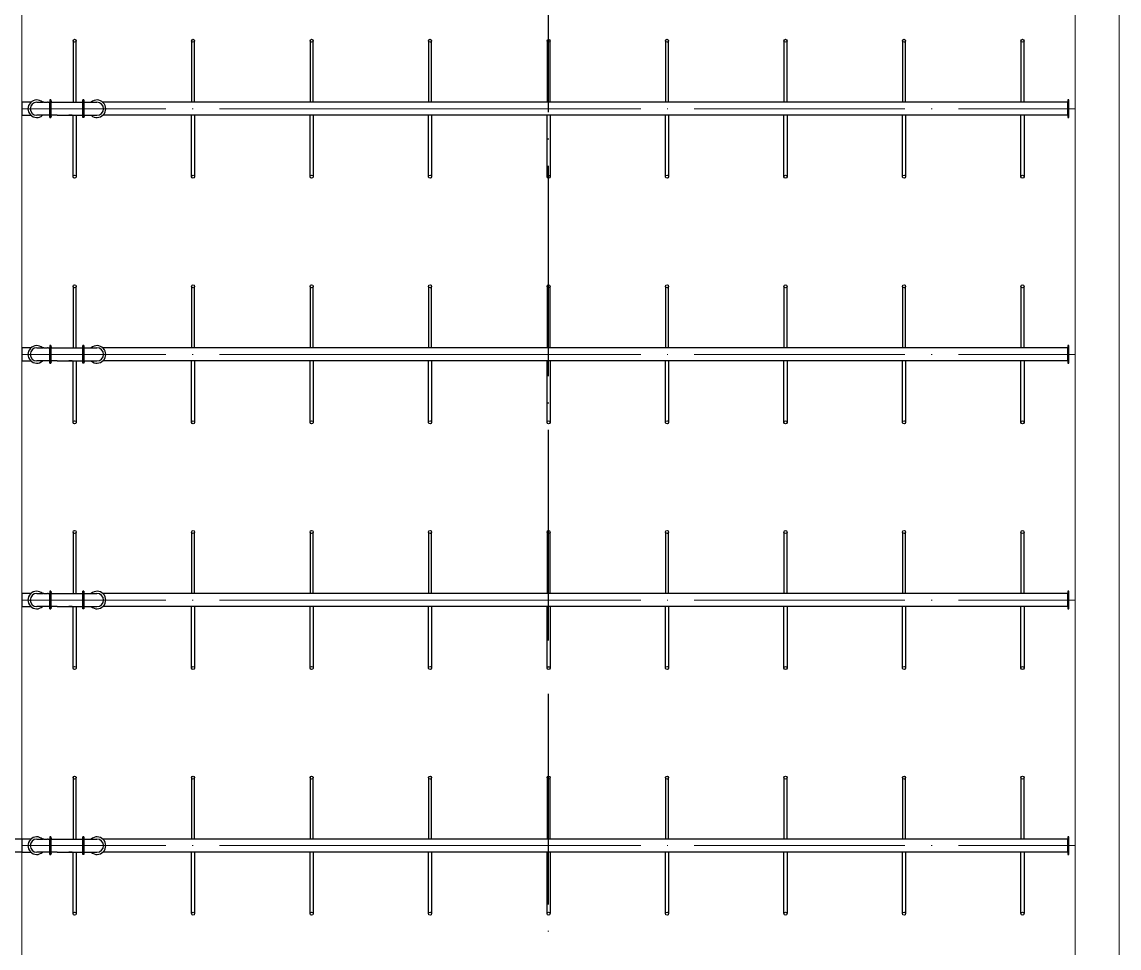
# Model space of a CAD drawing. Header units: millimetres. Extents: x 279 to 2876, y -494 to 1800.
# Drawn here: x 2740.9 to 2865.9, y 925.5 to 1031.1 of the extents above; entities that cross this region are included whole.
import ezdxf

# ---------------------------------------------------------------- set-up
doc = ezdxf.new("R2010")
doc.units = ezdxf.units.MM
doc.linetypes.add('ACAD_ISO04W100', pattern=[30, 24, -3, 0, -3])
doc.layers.add('图层1', color=1, linetype='Continuous', lineweight=25, plot=False)
doc.layers.add('图层2', color=5, linetype='Continuous', lineweight=25, plot=False)

msp = doc.modelspace()

# ---------------------------------------------------------------- linework, layer by layer
at = {"linetype": 'ACAD_ISO04W100'}
msp.add_line((2800.8947, 840.16504), (2800.8947, 1090.16504), dxfattribs=at)
at = {"lineweight": 0}
for p, q in [((2865.8947, 835.16504), (2865.8947, 1085.16504)), ((2740.8947, 840.16504), (2740.8947, 1080.16504)), ((2860.8947, 1080.16504), (2860.8947, 840.16504))]:
    msp.add_line(p, q, dxfattribs=at)
at = {"linetype": 'ACAD_ISO04W100', "lineweight": 0}
for p, q in [((2787.3947, 1021.16504), (2740.8947, 1021.16504)), ((2787.3947, 1021.16504), (2860.8947, 1021.16504)), ((2787.3947, 993.16504), (2740.8947, 993.16504)), ((2787.3947, 993.16504), (2860.8947, 993.16504)), ((2787.3947, 965.16504), (2740.8947, 965.16504)), ((2787.3947, 965.16504), (2860.8947, 965.16504)), ((2787.3947, 937.16504), (2740.8947, 937.16504)), ((2787.3947, 937.16504), (2860.8947, 937.16504))]:
    msp.add_line(p, q, dxfattribs=at)
at = {"layer": '图层1'}
for p, q in [((2740.8947, 1021.91504), (2740.8947, 1020.41504)), ((2741.8947, 1021.91504), (2740.8947, 1021.91504)), ((2741.92309, 1021.91504), (2741.8947, 1021.91504)), ((2742.58453, 1021.91504), (2743.2947, 1021.91504)), ((2743.3947, 1021.91504), (2743.2947, 1021.91504)), ((2743.3947, 1021.91504), (2743.7947, 1021.91504)), ((2743.8947, 1021.91504), (2743.7947, 1021.91504)), ((2743.8947, 1021.91504), (2744.4947, 1021.91504)), ((2744.08959, 1022.03504), (2744.06959, 1022.03504)), ((2744.06959, 1022.03504), (2744.06959, 1022.01504)), ((2744.06959, 1022.01504), (2744.08959, 1022.01504)), ((2744.18959, 1022.16504), (2744.08959, 1022.16504)), ((2744.08959, 1022.16504), (2744.08959, 1021.91504)), ((2744.08959, 1022.16504), (2744.08959, 1020.16364)), ((2744.18959, 1022.16504), (2744.08959, 1022.16504)), ((2744.08959, 1020.41504), (2744.08959, 1021.91504)), ((2744.18959, 1021.91504), (2744.18959, 1022.16504)), ((2744.18959, 1022.16504), (2744.18959, 1020.16364)), ((2744.20459, 1022.03504), (2744.18959, 1022.03504)), ((2744.18959, 1022.01504), (2744.20459, 1022.01504)), ((2744.18959, 1022.01504), (2744.18959, 1021.91504)), ((2744.18959, 1020.16504), (2744.18959, 1021.91504)), ((2744.21459, 1022.05504), (2744.20459, 1022.05504)), ((2744.20459, 1022.05504), (2744.20459, 1022.03504)), ((2744.20459, 1022.01504), (2744.20459, 1022.03504)), ((2744.20459, 1021.99504), (2744.20459, 1022.01504)), ((2744.21459, 1021.99504), (2744.20459, 1021.99504)), ((2744.21459, 1022.03504), (2744.21459, 1022.05504)), ((2744.23959, 1022.03504), (2744.21459, 1022.03504)), ((2744.21459, 1022.03504), (2744.21459, 1022.01504)), ((2744.21459, 1022.01504), (2744.23959, 1022.01504)), ((2744.21459, 1022.01504), (2744.21459, 1021.99504)), ((2744.23959, 1022.01504), (2744.23959, 1022.03504)), ((2744.4947, 1021.91504), (2744.8947, 1021.91504)), ((2744.8947, 1021.91504), (2749.44194, 1021.91504)), ((2747.83504, 1022.03504), (2747.81504, 1022.03504)), ((2747.81504, 1022.03504), (2747.81504, 1022.01504)), ((2747.81504, 1022.01504), (2747.83504, 1022.01504)), ((2747.83504, 1022.01504), (2747.83504, 1022.16504)), ((2747.83504, 1022.16504), (2747.93504, 1022.16504)), ((2747.83504, 1022.16504), (2747.83504, 1020.16364)), ((2747.93504, 1022.16504), (2747.83504, 1022.16504)), ((2747.83504, 1021.91504), (2747.83504, 1022.01504)), ((2747.83504, 1020.16504), (2747.83504, 1021.91504)), ((2747.93504, 1022.16504), (2747.93504, 1020.45633)), ((2747.93504, 1022.16504), (2747.93504, 1020.16364)), ((2747.95004, 1022.03504), (2747.93504, 1022.03504)), ((2747.93504, 1022.01504), (2747.95004, 1022.01504)), ((2747.93504, 1022.01504), (2747.93504, 1021.91504)), ((2747.96004, 1022.05504), (2747.95004, 1022.05504)), ((2747.95004, 1022.05504), (2747.95004, 1022.03504)), ((2747.95004, 1022.01504), (2747.95004, 1022.03504)), ((2747.95004, 1021.99504), (2747.95004, 1022.01504)), ((2747.96004, 1021.99504), (2747.95004, 1021.99504)), ((2747.96004, 1022.03504), (2747.96004, 1022.05504)), ((2747.98504, 1022.03504), (2747.96004, 1022.03504)), ((2747.96004, 1022.03504), (2747.96004, 1022.01504)), ((2747.96004, 1022.01504), (2747.98504, 1022.01504)), ((2747.96004, 1022.01504), (2747.96004, 1021.99504)), ((2747.98504, 1022.01504), (2747.98504, 1022.03504)), ((2740.8947, 1020.41504), (2741.8947, 1020.41504)), ((2741.8947, 1020.41504), (2741.92309, 1020.41504)), ((2743.2947, 1020.41504), (2742.5947, 1020.41504)), ((2743.3947, 1020.41504), (2743.2947, 1020.41504)), ((2743.7947, 1020.41504), (2743.3947, 1020.41504)), ((2743.8947, 1020.41504), (2743.7947, 1020.41504)), ((2744.4947, 1020.41504), (2743.8947, 1020.41504)), ((2744.06959, 1020.29364), (2744.06959, 1020.31364)), ((2744.06959, 1020.31364), (2744.08959, 1020.31364)), ((2744.08959, 1020.29364), (2744.06959, 1020.29364)), ((2744.08959, 1020.41504), (2744.08959, 1020.16504)), ((2744.08959, 1020.16504), (2744.08959, 1020.41504)), ((2744.08959, 1020.16504), (2744.18959, 1020.16504)), ((2744.18959, 1020.16504), (2744.08959, 1020.16504)), ((2744.18959, 1020.16364), (2744.08959, 1020.16364)), ((2744.18959, 1020.41504), (2744.18959, 1020.16504)), ((2744.18959, 1020.31364), (2744.20459, 1020.31364)), ((2744.20459, 1020.29364), (2744.18959, 1020.29364)), ((2744.21459, 1020.33364), (2744.20459, 1020.33364)), ((2744.20459, 1020.33364), (2744.20459, 1020.31364)), ((2744.20459, 1020.31364), (2744.20459, 1020.29364)), ((2744.20459, 1020.27364), (2744.20459, 1020.29364)), ((2744.21459, 1020.27364), (2744.20459, 1020.27364)), ((2744.21459, 1020.31364), (2744.21459, 1020.33364)), ((2744.21459, 1020.31364), (2744.23959, 1020.31364)), ((2744.21459, 1020.29364), (2744.21459, 1020.31364)), ((2744.23959, 1020.29364), (2744.21459, 1020.29364)), ((2744.21459, 1020.29364), (2744.21459, 1020.27364)), ((2744.23959, 1020.31364), (2744.23959, 1020.29364)), ((2744.8947, 1020.41504), (2744.4947, 1020.41504)), ((2744.8947, 1020.41504), (2749.44194, 1020.41504)), ((2747.81504, 1020.29364), (2747.81504, 1020.31364)), ((2747.81504, 1020.31364), (2747.83504, 1020.31364)), ((2747.83504, 1020.29364), (2747.81504, 1020.29364)), ((2747.93504, 1020.16504), (2747.83504, 1020.16504)), ((2747.93504, 1020.16364), (2747.83504, 1020.16364)), ((2747.93504, 1020.45633), (2747.93504, 1020.41504)), ((2747.93504, 1020.41504), (2747.93504, 1020.16504)), ((2747.93504, 1020.31364), (2747.95004, 1020.31364)), ((2747.95004, 1020.29364), (2747.93504, 1020.29364)), ((2747.96004, 1020.33364), (2747.95004, 1020.33364)), ((2747.95004, 1020.33364), (2747.95004, 1020.31364)), ((2747.95004, 1020.31364), (2747.95004, 1020.29364)), ((2747.95004, 1020.27364), (2747.95004, 1020.29364)), ((2747.96004, 1020.27364), (2747.95004, 1020.27364)), ((2747.96004, 1020.31364), (2747.96004, 1020.33364)), ((2747.96004, 1020.31364), (2747.98504, 1020.31364)), ((2747.96004, 1020.29364), (2747.96004, 1020.31364)), ((2747.98504, 1020.29364), (2747.96004, 1020.29364)), ((2747.96004, 1020.29364), (2747.96004, 1020.27364)), ((2747.98504, 1020.31364), (2747.98504, 1020.29364)), ((2740.8947, 993.91504), (2740.8947, 992.41504)), ((2741.8947, 993.91504), (2740.8947, 993.91504)), ((2741.92309, 993.91504), (2741.8947, 993.91504)), ((2742.58453, 993.91504), (2743.2947, 993.91504)), ((2743.3947, 993.91504), (2743.2947, 993.91504)), ((2743.3947, 993.91504), (2743.7947, 993.91504)), ((2743.8947, 993.91504), (2743.7947, 993.91504)), ((2743.8947, 993.91504), (2744.4947, 993.91504)), ((2744.08959, 994.03504), (2744.06959, 994.03504)), ((2744.06959, 994.03504), (2744.06959, 994.01504)), ((2744.06959, 994.01504), (2744.08959, 994.01504)), ((2744.18959, 994.16504), (2744.08959, 994.16504)), ((2744.08959, 994.16504), (2744.08959, 993.91504)), ((2744.08959, 994.16504), (2744.08959, 992.16364)), ((2744.18959, 994.16504), (2744.08959, 994.16504)), ((2744.08959, 992.41504), (2744.08959, 993.91504)), ((2744.18959, 993.91504), (2744.18959, 994.16504)), ((2744.18959, 994.16504), (2744.18959, 992.16364)), ((2744.20459, 994.03504), (2744.18959, 994.03504)), ((2744.18959, 994.01504), (2744.20459, 994.01504)), ((2744.18959, 994.01504), (2744.18959, 993.91504)), ((2744.18959, 992.16504), (2744.18959, 993.91504)), ((2744.21459, 994.05504), (2744.20459, 994.05504)), ((2744.20459, 994.05504), (2744.20459, 994.03504)), ((2744.20459, 994.01504), (2744.20459, 994.03504)), ((2744.20459, 993.99504), (2744.20459, 994.01504)), ((2744.21459, 993.99504), (2744.20459, 993.99504)), ((2744.21459, 994.03504), (2744.21459, 994.05504)), ((2744.23959, 994.03504), (2744.21459, 994.03504)), ((2744.21459, 994.03504), (2744.21459, 994.01504)), ((2744.21459, 994.01504), (2744.23959, 994.01504)), ((2744.21459, 994.01504), (2744.21459, 993.99504)), ((2744.23959, 994.01504), (2744.23959, 994.03504)), ((2744.4947, 993.91504), (2744.8947, 993.91504)), ((2744.8947, 993.91504), (2749.44194, 993.91504)), ((2747.83504, 994.03504), (2747.81504, 994.03504)), ((2747.81504, 994.03504), (2747.81504, 994.01504)), ((2747.81504, 994.01504), (2747.83504, 994.01504)), ((2747.83504, 994.01504), (2747.83504, 994.16504)), ((2747.83504, 994.16504), (2747.93504, 994.16504)), ((2747.83504, 994.16504), (2747.83504, 992.16364)), ((2747.93504, 994.16504), (2747.83504, 994.16504)), ((2747.83504, 993.91504), (2747.83504, 994.01504)), ((2747.83504, 992.16504), (2747.83504, 993.91504)), ((2747.93504, 994.16504), (2747.93504, 992.45633)), ((2747.93504, 994.16504), (2747.93504, 992.16364)), ((2747.95004, 994.03504), (2747.93504, 994.03504)), ((2747.93504, 994.01504), (2747.95004, 994.01504)), ((2747.93504, 994.01504), (2747.93504, 993.91504)), ((2747.96004, 994.05504), (2747.95004, 994.05504)), ((2747.95004, 994.05504), (2747.95004, 994.03504)), ((2747.95004, 994.01504), (2747.95004, 994.03504)), ((2747.95004, 993.99504), (2747.95004, 994.01504)), ((2747.96004, 993.99504), (2747.95004, 993.99504)), ((2747.96004, 994.03504), (2747.96004, 994.05504)), ((2747.98504, 994.03504), (2747.96004, 994.03504)), ((2747.96004, 994.03504), (2747.96004, 994.01504)), ((2747.96004, 994.01504), (2747.98504, 994.01504)), ((2747.96004, 994.01504), (2747.96004, 993.99504)), ((2747.98504, 994.01504), (2747.98504, 994.03504)), ((2740.8947, 992.41504), (2741.8947, 992.41504)), ((2741.8947, 992.41504), (2741.92309, 992.41504)), ((2743.2947, 992.41504), (2742.5947, 992.41504)), ((2743.3947, 992.41504), (2743.2947, 992.41504)), ((2743.7947, 992.41504), (2743.3947, 992.41504)), ((2743.8947, 992.41504), (2743.7947, 992.41504)), ((2744.4947, 992.41504), (2743.8947, 992.41504)), ((2744.06959, 992.29364), (2744.06959, 992.31364)), ((2744.06959, 992.31364), (2744.08959, 992.31364)), ((2744.08959, 992.29364), (2744.06959, 992.29364)), ((2744.08959, 992.41504), (2744.08959, 992.16504)), ((2744.08959, 992.16504), (2744.08959, 992.41504)), ((2744.08959, 992.16504), (2744.18959, 992.16504)), ((2744.18959, 992.16504), (2744.08959, 992.16504)), ((2744.18959, 992.16364), (2744.08959, 992.16364)), ((2744.18959, 992.41504), (2744.18959, 992.16504)), ((2744.18959, 992.31364), (2744.20459, 992.31364)), ((2744.20459, 992.29364), (2744.18959, 992.29364)), ((2744.21459, 992.33364), (2744.20459, 992.33364)), ((2744.20459, 992.33364), (2744.20459, 992.31364)), ((2744.20459, 992.31364), (2744.20459, 992.29364)), ((2744.20459, 992.27364), (2744.20459, 992.29364)), ((2744.21459, 992.27364), (2744.20459, 992.27364)), ((2744.21459, 992.31364), (2744.21459, 992.33364)), ((2744.21459, 992.31364), (2744.23959, 992.31364)), ((2744.21459, 992.29364), (2744.21459, 992.31364)), ((2744.23959, 992.29364), (2744.21459, 992.29364)), ((2744.21459, 992.29364), (2744.21459, 992.27364)), ((2744.23959, 992.31364), (2744.23959, 992.29364)), ((2744.8947, 992.41504), (2744.4947, 992.41504)), ((2744.8947, 992.41504), (2749.44194, 992.41504)), ((2747.81504, 992.29364), (2747.81504, 992.31364)), ((2747.81504, 992.31364), (2747.83504, 992.31364)), ((2747.83504, 992.29364), (2747.81504, 992.29364)), ((2747.93504, 992.16504), (2747.83504, 992.16504)), ((2747.93504, 992.16364), (2747.83504, 992.16364)), ((2747.93504, 992.45633), (2747.93504, 992.41504)), ((2747.93504, 992.41504), (2747.93504, 992.16504)), ((2747.93504, 992.31364), (2747.95004, 992.31364)), ((2747.95004, 992.29364), (2747.93504, 992.29364)), ((2747.96004, 992.33364), (2747.95004, 992.33364)), ((2747.95004, 992.33364), (2747.95004, 992.31364)), ((2747.95004, 992.31364), (2747.95004, 992.29364)), ((2747.95004, 992.27364), (2747.95004, 992.29364)), ((2747.96004, 992.27364), (2747.95004, 992.27364)), ((2747.96004, 992.31364), (2747.96004, 992.33364)), ((2747.96004, 992.31364), (2747.98504, 992.31364)), ((2747.96004, 992.29364), (2747.96004, 992.31364)), ((2747.98504, 992.29364), (2747.96004, 992.29364)), ((2747.96004, 992.29364), (2747.96004, 992.27364)), ((2747.98504, 992.31364), (2747.98504, 992.29364)), ((2740.8947, 965.91504), (2740.8947, 964.41504)), ((2741.8947, 965.91504), (2740.8947, 965.91504)), ((2741.92309, 965.91504), (2741.8947, 965.91504)), ((2742.58453, 965.91504), (2743.2947, 965.91504)), ((2743.3947, 965.91504), (2743.2947, 965.91504)), ((2743.3947, 965.91504), (2743.7947, 965.91504)), ((2743.8947, 965.91504), (2743.7947, 965.91504)), ((2743.8947, 965.91504), (2744.4947, 965.91504)), ((2744.08959, 966.03504), (2744.06959, 966.03504)), ((2744.06959, 966.03504), (2744.06959, 966.01504)), ((2744.06959, 966.01504), (2744.08959, 966.01504)), ((2744.18959, 966.16504), (2744.08959, 966.16504)), ((2744.08959, 966.16504), (2744.08959, 965.91504)), ((2744.08959, 966.16504), (2744.08959, 964.16364)), ((2744.18959, 966.16504), (2744.08959, 966.16504)), ((2744.08959, 964.41504), (2744.08959, 965.91504)), ((2744.18959, 965.91504), (2744.18959, 966.16504)), ((2744.18959, 966.16504), (2744.18959, 964.16364)), ((2744.20459, 966.03504), (2744.18959, 966.03504)), ((2744.18959, 966.01504), (2744.20459, 966.01504)), ((2744.18959, 966.01504), (2744.18959, 965.91504)), ((2744.18959, 964.16504), (2744.18959, 965.91504)), ((2744.21459, 966.05504), (2744.20459, 966.05504)), ((2744.20459, 966.05504), (2744.20459, 966.03504)), ((2744.20459, 966.01504), (2744.20459, 966.03504)), ((2744.20459, 965.99504), (2744.20459, 966.01504)), ((2744.21459, 965.99504), (2744.20459, 965.99504)), ((2744.21459, 966.03504), (2744.21459, 966.05504)), ((2744.23959, 966.03504), (2744.21459, 966.03504)), ((2744.21459, 966.03504), (2744.21459, 966.01504)), ((2744.21459, 966.01504), (2744.23959, 966.01504)), ((2744.21459, 966.01504), (2744.21459, 965.99504)), ((2744.23959, 966.01504), (2744.23959, 966.03504)), ((2744.4947, 965.91504), (2744.8947, 965.91504)), ((2744.8947, 965.91504), (2749.44194, 965.91504)), ((2747.83504, 966.03504), (2747.81504, 966.03504)), ((2747.81504, 966.03504), (2747.81504, 966.01504)), ((2747.81504, 966.01504), (2747.83504, 966.01504)), ((2747.83504, 966.01504), (2747.83504, 966.16504)), ((2747.83504, 966.16504), (2747.93504, 966.16504)), ((2747.83504, 966.16504), (2747.83504, 964.16364)), ((2747.93504, 966.16504), (2747.83504, 966.16504)), ((2747.83504, 965.91504), (2747.83504, 966.01504)), ((2747.83504, 964.16504), (2747.83504, 965.91504)), ((2747.93504, 966.16504), (2747.93504, 964.45633)), ((2747.93504, 966.16504), (2747.93504, 964.16364)), ((2747.95004, 966.03504), (2747.93504, 966.03504)), ((2747.93504, 966.01504), (2747.95004, 966.01504)), ((2747.93504, 966.01504), (2747.93504, 965.91504)), ((2747.96004, 966.05504), (2747.95004, 966.05504)), ((2747.95004, 966.05504), (2747.95004, 966.03504)), ((2747.95004, 966.01504), (2747.95004, 966.03504)), ((2747.95004, 965.99504), (2747.95004, 966.01504)), ((2747.96004, 965.99504), (2747.95004, 965.99504)), ((2747.96004, 966.03504), (2747.96004, 966.05504)), ((2747.98504, 966.03504), (2747.96004, 966.03504)), ((2747.96004, 966.03504), (2747.96004, 966.01504)), ((2747.96004, 966.01504), (2747.98504, 966.01504)), ((2747.96004, 966.01504), (2747.96004, 965.99504)), ((2747.98504, 966.01504), (2747.98504, 966.03504)), ((2740.8947, 964.41504), (2741.8947, 964.41504)), ((2741.8947, 964.41504), (2741.92309, 964.41504)), ((2743.2947, 964.41504), (2742.5947, 964.41504)), ((2743.3947, 964.41504), (2743.2947, 964.41504)), ((2743.7947, 964.41504), (2743.3947, 964.41504)), ((2743.8947, 964.41504), (2743.7947, 964.41504)), ((2744.4947, 964.41504), (2743.8947, 964.41504)), ((2744.06959, 964.29364), (2744.06959, 964.31364)), ((2744.06959, 964.31364), (2744.08959, 964.31364)), ((2744.08959, 964.29364), (2744.06959, 964.29364)), ((2744.08959, 964.41504), (2744.08959, 964.16504)), ((2744.08959, 964.16504), (2744.08959, 964.41504)), ((2744.08959, 964.16504), (2744.18959, 964.16504)), ((2744.18959, 964.16504), (2744.08959, 964.16504)), ((2744.18959, 964.16364), (2744.08959, 964.16364)), ((2744.18959, 964.41504), (2744.18959, 964.16504)), ((2744.18959, 964.31364), (2744.20459, 964.31364)), ((2744.20459, 964.29364), (2744.18959, 964.29364)), ((2744.21459, 964.33364), (2744.20459, 964.33364)), ((2744.20459, 964.33364), (2744.20459, 964.31364)), ((2744.20459, 964.31364), (2744.20459, 964.29364)), ((2744.20459, 964.27364), (2744.20459, 964.29364)), ((2744.21459, 964.27364), (2744.20459, 964.27364)), ((2744.21459, 964.31364), (2744.21459, 964.33364)), ((2744.21459, 964.31364), (2744.23959, 964.31364)), ((2744.21459, 964.29364), (2744.21459, 964.31364)), ((2744.23959, 964.29364), (2744.21459, 964.29364)), ((2744.21459, 964.29364), (2744.21459, 964.27364)), ((2744.23959, 964.31364), (2744.23959, 964.29364)), ((2744.8947, 964.41504), (2744.4947, 964.41504)), ((2744.8947, 964.41504), (2749.44194, 964.41504)), ((2747.81504, 964.29364), (2747.81504, 964.31364)), ((2747.81504, 964.31364), (2747.83504, 964.31364)), ((2747.83504, 964.29364), (2747.81504, 964.29364)), ((2747.93504, 964.16504), (2747.83504, 964.16504)), ((2747.93504, 964.16364), (2747.83504, 964.16364)), ((2747.93504, 964.45633), (2747.93504, 964.41504)), ((2747.93504, 964.41504), (2747.93504, 964.16504)), ((2747.93504, 964.31364), (2747.95004, 964.31364)), ((2747.95004, 964.29364), (2747.93504, 964.29364)), ((2747.96004, 964.33364), (2747.95004, 964.33364)), ((2747.95004, 964.33364), (2747.95004, 964.31364)), ((2747.95004, 964.31364), (2747.95004, 964.29364)), ((2747.95004, 964.27364), (2747.95004, 964.29364)), ((2747.96004, 964.27364), (2747.95004, 964.27364)), ((2747.96004, 964.31364), (2747.96004, 964.33364)), ((2747.96004, 964.31364), (2747.98504, 964.31364)), ((2747.96004, 964.29364), (2747.96004, 964.31364)), ((2747.98504, 964.29364), (2747.96004, 964.29364)), ((2747.96004, 964.29364), (2747.96004, 964.27364)), ((2747.98504, 964.31364), (2747.98504, 964.29364)), ((2740.8947, 937.91504), (2740.8947, 936.41504)), ((2741.8947, 937.91504), (2740.8947, 937.91504)), ((2741.92309, 937.91504), (2741.8947, 937.91504)), ((2742.58453, 937.91504), (2743.2947, 937.91504)), ((2743.3947, 937.91504), (2743.2947, 937.91504)), ((2743.3947, 937.91504), (2743.7947, 937.91504)), ((2743.8947, 937.91504), (2743.7947, 937.91504)), ((2743.8947, 937.91504), (2744.4947, 937.91504)), ((2744.08959, 938.03504), (2744.06959, 938.03504)), ((2744.06959, 938.03504), (2744.06959, 938.01504)), ((2744.06959, 938.01504), (2744.08959, 938.01504)), ((2744.18959, 938.16504), (2744.08959, 938.16504)), ((2744.08959, 938.16504), (2744.08959, 937.91504)), ((2744.08959, 938.16504), (2744.08959, 936.16364)), ((2744.18959, 938.16504), (2744.08959, 938.16504)), ((2744.08959, 936.41504), (2744.08959, 937.91504)), ((2744.18959, 937.91504), (2744.18959, 938.16504)), ((2744.18959, 938.16504), (2744.18959, 936.16364)), ((2744.20459, 938.03504), (2744.18959, 938.03504)), ((2744.18959, 938.01504), (2744.20459, 938.01504)), ((2744.18959, 938.01504), (2744.18959, 937.91504)), ((2744.18959, 936.16504), (2744.18959, 937.91504)), ((2744.21459, 938.05504), (2744.20459, 938.05504)), ((2744.20459, 938.05504), (2744.20459, 938.03504)), ((2744.20459, 938.01504), (2744.20459, 938.03504)), ((2744.20459, 937.99504), (2744.20459, 938.01504)), ((2744.21459, 937.99504), (2744.20459, 937.99504)), ((2744.21459, 938.03504), (2744.21459, 938.05504)), ((2744.23959, 938.03504), (2744.21459, 938.03504)), ((2744.21459, 938.03504), (2744.21459, 938.01504)), ((2744.21459, 938.01504), (2744.23959, 938.01504)), ((2744.21459, 938.01504), (2744.21459, 937.99504)), ((2744.23959, 938.01504), (2744.23959, 938.03504)), ((2744.4947, 937.91504), (2744.8947, 937.91504)), ((2744.8947, 937.91504), (2749.44194, 937.91504)), ((2747.83504, 938.03504), (2747.81504, 938.03504)), ((2747.81504, 938.03504), (2747.81504, 938.01504)), ((2747.81504, 938.01504), (2747.83504, 938.01504)), ((2747.83504, 938.01504), (2747.83504, 938.16504)), ((2747.83504, 938.16504), (2747.93504, 938.16504)), ((2747.83504, 938.16504), (2747.83504, 936.16364)), ((2747.93504, 938.16504), (2747.83504, 938.16504)), ((2747.83504, 937.91504), (2747.83504, 938.01504)), ((2747.83504, 936.16504), (2747.83504, 937.91504)), ((2747.93504, 938.16504), (2747.93504, 936.45633)), ((2747.93504, 938.16504), (2747.93504, 936.16364)), ((2747.95004, 938.03504), (2747.93504, 938.03504)), ((2747.93504, 938.01504), (2747.95004, 938.01504)), ((2747.93504, 938.01504), (2747.93504, 937.91504)), ((2747.96004, 938.05504), (2747.95004, 938.05504)), ((2747.95004, 938.05504), (2747.95004, 938.03504)), ((2747.95004, 938.01504), (2747.95004, 938.03504)), ((2747.95004, 937.99504), (2747.95004, 938.01504)), ((2747.96004, 937.99504), (2747.95004, 937.99504)), ((2747.96004, 938.03504), (2747.96004, 938.05504)), ((2747.98504, 938.03504), (2747.96004, 938.03504)), ((2747.96004, 938.03504), (2747.96004, 938.01504)), ((2747.96004, 938.01504), (2747.98504, 938.01504)), ((2747.96004, 938.01504), (2747.96004, 937.99504)), ((2747.98504, 938.01504), (2747.98504, 938.03504)), ((2740.8947, 936.41504), (2741.8947, 936.41504)), ((2741.8947, 936.41504), (2741.92309, 936.41504)), ((2743.2947, 936.41504), (2742.5947, 936.41504)), ((2743.3947, 936.41504), (2743.2947, 936.41504)), ((2743.7947, 936.41504), (2743.3947, 936.41504)), ((2743.8947, 936.41504), (2743.7947, 936.41504)), ((2744.4947, 936.41504), (2743.8947, 936.41504)), ((2744.06959, 936.29364), (2744.06959, 936.31364)), ((2744.06959, 936.31364), (2744.08959, 936.31364)), ((2744.08959, 936.29364), (2744.06959, 936.29364)), ((2744.08959, 936.41504), (2744.08959, 936.16504)), ((2744.08959, 936.16504), (2744.08959, 936.41504)), ((2744.18959, 936.41504), (2744.18959, 936.16504)), ((2744.18959, 936.31364), (2744.20459, 936.31364)), ((2744.20459, 936.29364), (2744.18959, 936.29364)), ((2744.21459, 936.33364), (2744.20459, 936.33364)), ((2744.20459, 936.33364), (2744.20459, 936.31364)), ((2744.20459, 936.31364), (2744.20459, 936.29364)), ((2744.20459, 936.27364), (2744.20459, 936.29364)), ((2744.21459, 936.27364), (2744.20459, 936.27364)), ((2744.21459, 936.31364), (2744.21459, 936.33364)), ((2744.21459, 936.31364), (2744.23959, 936.31364)), ((2744.21459, 936.29364), (2744.21459, 936.31364)), ((2744.23959, 936.29364), (2744.21459, 936.29364)), ((2744.21459, 936.29364), (2744.21459, 936.27364)), ((2744.23959, 936.31364), (2744.23959, 936.29364)), ((2744.8947, 936.41504), (2744.4947, 936.41504)), ((2744.8947, 936.41504), (2749.44194, 936.41504)), ((2747.81504, 936.29364), (2747.81504, 936.31364)), ((2747.81504, 936.31364), (2747.83504, 936.31364)), ((2747.83504, 936.29364), (2747.81504, 936.29364)), ((2747.93504, 936.45633), (2747.93504, 936.41504)), ((2747.93504, 936.41504), (2747.93504, 936.16504)), ((2747.93504, 936.31364), (2747.95004, 936.31364)), ((2747.95004, 936.29364), (2747.93504, 936.29364)), ((2747.96004, 936.33364), (2747.95004, 936.33364)), ((2747.95004, 936.33364), (2747.95004, 936.31364)), ((2747.95004, 936.31364), (2747.95004, 936.29364)), ((2747.95004, 936.27364), (2747.95004, 936.29364)), ((2747.96004, 936.27364), (2747.95004, 936.27364)), ((2747.96004, 936.31364), (2747.96004, 936.33364)), ((2747.96004, 936.31364), (2747.98504, 936.31364)), ((2747.96004, 936.29364), (2747.96004, 936.31364)), ((2747.98504, 936.29364), (2747.96004, 936.29364)), ((2747.96004, 936.29364), (2747.96004, 936.27364)), ((2747.98504, 936.31364), (2747.98504, 936.29364)), ((2744.08959, 936.16504), (2744.18959, 936.16504)), ((2744.18959, 936.16504), (2744.08959, 936.16504)), ((2744.18959, 936.16364), (2744.08959, 936.16364)), ((2747.93504, 936.16504), (2747.83504, 936.16504)), ((2747.93504, 936.16364), (2747.83504, 936.16364))]:
    msp.add_line(p, q, dxfattribs=at)
for centre, radius, start, end in [((2742.58453, 1021.16504), 1, 48.5903779, 311.4096221), ((2742.58453, 1021.16504), 0.75, 90, 270), ((2749.44194, 1021.16504), 1, 228.5903779, 131.4096221), ((2749.44194, 1021.16504), 0.75, 270, 90), ((2742.58453, 993.16504), 1, 48.5903779, 311.4096221), ((2742.58453, 993.16504), 0.75, 90, 270), ((2749.44194, 993.16504), 1, 228.5903779, 131.4096221), ((2749.44194, 993.16504), 0.75, 270, 90), ((2742.58453, 965.16504), 1, 48.5903779, 311.4096221), ((2742.58453, 965.16504), 0.75, 90, 270), ((2749.44194, 965.16504), 1, 228.5903779, 131.4096221), ((2749.44194, 965.16504), 0.75, 270, 90), ((2742.58453, 937.16504), 1, 48.5903779, 311.4096221), ((2742.58453, 937.16504), 0.75, 90, 270), ((2749.44194, 937.16504), 1, 228.5903779, 131.4096221), ((2749.44194, 937.16504), 0.75, 270, 90)]:
    msp.add_arc(centre, radius, start, end, dxfattribs=at)
at = {"layer": '图层2'}
for p, q in [((2746.7197, 1028.91504), (2746.7197, 1021.91504)), ((2747.0697, 1021.91504), (2747.0697, 1028.91504)), ((2760.2197, 1028.91504), (2760.2197, 1021.91504)), ((2760.2197, 1028.91504), (2760.2197, 1021.91504)), ((2760.5697, 1021.91504), (2760.5697, 1028.91504)), ((2760.5697, 1021.91504), (2760.5697, 1028.91504)), ((2773.7197, 1028.91504), (2773.7197, 1021.91504)), ((2774.0697, 1021.91504), (2774.0697, 1028.91504)), ((2787.2197, 1028.91504), (2787.2197, 1021.91504)), ((2787.5697, 1021.91504), (2787.5697, 1028.91504)), ((2800.7197, 1028.91504), (2800.7197, 1021.91504)), ((2801.0697, 1021.91504), (2801.0697, 1028.91504)), ((2814.2197, 1028.91504), (2814.2197, 1021.91504)), ((2814.5697, 1021.91504), (2814.5697, 1028.91504)), ((2827.7197, 1028.91504), (2827.7197, 1021.91504)), ((2828.0697, 1021.91504), (2828.0697, 1028.91504)), ((2841.2197, 1028.91504), (2841.2197, 1021.91504)), ((2841.5697, 1021.91504), (2841.5697, 1028.91504)), ((2854.7197, 1028.91504), (2854.7197, 1021.91504)), ((2855.0697, 1021.91504), (2855.0697, 1028.91504)), ((2860.0697, 1021.91504), (2750.10338, 1021.91504)), ((2860.1697, 1022.16504), (2860.0697, 1022.16504)), ((2860.0697, 1022.16504), (2860.0697, 1021.91504)), ((2860.0697, 1020.41504), (2860.0697, 1021.91504)), ((2860.1697, 1021.91504), (2860.1697, 1022.16504)), ((2860.1697, 1020.16504), (2860.1697, 1021.91504)), ((2746.6197, 1020.41504), (2746.2197, 1020.41504)), ((2746.7197, 1013.41504), (2746.7197, 1020.41504)), ((2747.0697, 1020.41504), (2747.0697, 1013.41504)), ((2860.0697, 1020.41504), (2750.10338, 1020.41504)), ((2760.2197, 1013.41504), (2760.2197, 1020.41504)), ((2760.2197, 1013.41504), (2760.2197, 1020.41504)), ((2760.5697, 1020.41504), (2760.5697, 1013.41504)), ((2760.5697, 1020.41504), (2760.5697, 1013.41504)), ((2773.7197, 1013.41504), (2773.7197, 1020.41504)), ((2774.0697, 1020.41504), (2774.0697, 1013.41504)), ((2787.2197, 1013.41504), (2787.2197, 1020.41504)), ((2787.5697, 1020.41504), (2787.5697, 1013.41504)), ((2800.7197, 1013.41504), (2800.7197, 1020.41504)), ((2801.0697, 1020.41504), (2801.0697, 1013.41504)), ((2814.2197, 1013.41504), (2814.2197, 1020.41504)), ((2814.5697, 1020.41504), (2814.5697, 1013.41504)), ((2827.7197, 1013.41504), (2827.7197, 1020.41504)), ((2828.0697, 1020.41504), (2828.0697, 1013.41504)), ((2841.2197, 1013.41504), (2841.2197, 1020.41504)), ((2841.5697, 1020.41504), (2841.5697, 1013.41504)), ((2854.7197, 1013.41504), (2854.7197, 1020.41504)), ((2855.0697, 1020.41504), (2855.0697, 1013.41504)), ((2860.0697, 1020.41504), (2860.0697, 1020.16504)), ((2860.0697, 1020.16504), (2860.1697, 1020.16504)), ((2746.7197, 1000.91504), (2746.7197, 993.91504)), ((2747.0697, 993.91504), (2747.0697, 1000.91504)), ((2760.2197, 1000.91504), (2760.2197, 993.91504)), ((2760.5697, 993.91504), (2760.5697, 1000.91504)), ((2773.7197, 1000.91504), (2773.7197, 993.91504)), ((2774.0697, 993.91504), (2774.0697, 1000.91504)), ((2787.2197, 1000.91504), (2787.2197, 993.91504)), ((2787.5697, 993.91504), (2787.5697, 1000.91504)), ((2800.7197, 1000.91504), (2800.7197, 993.91504)), ((2801.0697, 993.91504), (2801.0697, 1000.91504)), ((2814.2197, 1000.91504), (2814.2197, 993.91504)), ((2814.5697, 993.91504), (2814.5697, 1000.91504)), ((2827.7197, 1000.91504), (2827.7197, 993.91504)), ((2828.0697, 993.91504), (2828.0697, 1000.91504)), ((2841.2197, 1000.91504), (2841.2197, 993.91504)), ((2841.5697, 993.91504), (2841.5697, 1000.91504)), ((2854.7197, 1000.91504), (2854.7197, 993.91504)), ((2855.0697, 993.91504), (2855.0697, 1000.91504)), ((2860.0697, 993.91504), (2750.10338, 993.91504)), ((2860.1697, 994.16504), (2860.0697, 994.16504)), ((2860.0697, 994.16504), (2860.0697, 993.91504)), ((2860.0697, 992.41504), (2860.0697, 993.91504)), ((2860.1697, 993.91504), (2860.1697, 994.16504)), ((2860.1697, 992.16504), (2860.1697, 993.91504)), ((2746.6197, 992.41504), (2746.2197, 992.41504)), ((2746.7197, 985.41504), (2746.7197, 992.41504)), ((2747.0697, 992.41504), (2747.0697, 985.41504)), ((2860.0697, 992.41504), (2750.10338, 992.41504)), ((2760.2197, 985.41504), (2760.2197, 992.41504)), ((2760.5697, 992.41504), (2760.5697, 985.41504)), ((2773.7197, 985.41504), (2773.7197, 992.41504)), ((2774.0697, 992.41504), (2774.0697, 985.41504)), ((2787.2197, 985.41504), (2787.2197, 992.41504)), ((2787.5697, 992.41504), (2787.5697, 985.41504)), ((2800.7197, 985.41504), (2800.7197, 992.41504)), ((2801.0697, 992.41504), (2801.0697, 985.41504)), ((2814.2197, 985.41504), (2814.2197, 992.41504)), ((2814.5697, 992.41504), (2814.5697, 985.41504)), ((2827.7197, 985.41504), (2827.7197, 992.41504)), ((2828.0697, 992.41504), (2828.0697, 985.41504)), ((2841.2197, 985.41504), (2841.2197, 992.41504)), ((2841.5697, 992.41504), (2841.5697, 985.41504)), ((2854.7197, 985.41504), (2854.7197, 992.41504)), ((2855.0697, 992.41504), (2855.0697, 985.41504)), ((2860.0697, 992.41504), (2860.0697, 992.16504)), ((2860.0697, 992.16504), (2860.1697, 992.16504)), ((2746.7197, 972.91504), (2746.7197, 965.91504)), ((2747.0697, 965.91504), (2747.0697, 972.91504)), ((2760.2197, 972.91504), (2760.2197, 965.91504)), ((2760.2197, 972.91504), (2760.2197, 965.91504)), ((2760.5697, 965.91504), (2760.5697, 972.91504)), ((2760.5697, 965.91504), (2760.5697, 972.91504)), ((2773.7197, 972.91504), (2773.7197, 965.91504)), ((2774.0697, 965.91504), (2774.0697, 972.91504)), ((2787.2197, 972.91504), (2787.2197, 965.91504)), ((2787.5697, 965.91504), (2787.5697, 972.91504)), ((2800.7197, 972.91504), (2800.7197, 965.91504)), ((2801.0697, 965.91504), (2801.0697, 972.91504)), ((2814.2197, 972.91504), (2814.2197, 965.91504)), ((2814.5697, 965.91504), (2814.5697, 972.91504)), ((2827.7197, 972.91504), (2827.7197, 965.91504)), ((2828.0697, 965.91504), (2828.0697, 972.91504)), ((2841.2197, 972.91504), (2841.2197, 965.91504)), ((2841.5697, 965.91504), (2841.5697, 972.91504)), ((2854.7197, 972.91504), (2854.7197, 965.91504)), ((2855.0697, 965.91504), (2855.0697, 972.91504)), ((2860.0697, 965.91504), (2750.10338, 965.91504)), ((2860.1697, 966.16504), (2860.0697, 966.16504)), ((2860.0697, 966.16504), (2860.0697, 965.91504)), ((2860.0697, 964.41504), (2860.0697, 965.91504)), ((2860.1697, 965.91504), (2860.1697, 966.16504)), ((2860.1697, 964.16504), (2860.1697, 965.91504)), ((2746.6197, 964.41504), (2746.2197, 964.41504)), ((2746.7197, 957.41504), (2746.7197, 964.41504)), ((2747.0697, 964.41504), (2747.0697, 957.41504)), ((2860.0697, 964.41504), (2750.10338, 964.41504)), ((2760.2197, 957.41504), (2760.2197, 964.41504)), ((2760.2197, 957.41504), (2760.2197, 964.41504)), ((2760.5697, 964.41504), (2760.5697, 957.41504)), ((2760.5697, 964.41504), (2760.5697, 957.41504)), ((2773.7197, 957.41504), (2773.7197, 964.41504)), ((2774.0697, 964.41504), (2774.0697, 957.41504)), ((2787.2197, 957.41504), (2787.2197, 964.41504)), ((2787.5697, 964.41504), (2787.5697, 957.41504)), ((2800.7197, 957.41504), (2800.7197, 964.41504)), ((2801.0697, 964.41504), (2801.0697, 957.41504)), ((2814.2197, 957.41504), (2814.2197, 964.41504)), ((2814.5697, 964.41504), (2814.5697, 957.41504)), ((2827.7197, 957.41504), (2827.7197, 964.41504)), ((2828.0697, 964.41504), (2828.0697, 957.41504)), ((2841.2197, 957.41504), (2841.2197, 964.41504)), ((2841.5697, 964.41504), (2841.5697, 957.41504)), ((2854.7197, 957.41504), (2854.7197, 964.41504)), ((2855.0697, 964.41504), (2855.0697, 957.41504)), ((2860.0697, 964.41504), (2860.0697, 964.16504)), ((2860.0697, 964.16504), (2860.1697, 964.16504)), ((2746.7197, 944.91504), (2746.7197, 937.91504)), ((2747.0697, 937.91504), (2747.0697, 944.91504)), ((2760.2197, 944.91504), (2760.2197, 937.91504)), ((2760.2197, 944.91504), (2760.2197, 937.91504)), ((2760.5697, 937.91504), (2760.5697, 944.91504)), ((2760.5697, 937.91504), (2760.5697, 944.91504)), ((2773.7197, 944.91504), (2773.7197, 937.91504)), ((2774.0697, 937.91504), (2774.0697, 944.91504)), ((2787.2197, 944.91504), (2787.2197, 937.91504)), ((2787.5697, 937.91504), (2787.5697, 944.91504)), ((2800.7197, 944.91504), (2800.7197, 937.91504)), ((2801.0697, 937.91504), (2801.0697, 944.91504)), ((2814.2197, 944.91504), (2814.2197, 937.91504)), ((2814.5697, 937.91504), (2814.5697, 944.91504)), ((2827.7197, 944.91504), (2827.7197, 937.91504)), ((2828.0697, 937.91504), (2828.0697, 944.91504)), ((2841.2197, 944.91504), (2841.2197, 937.91504)), ((2841.5697, 937.91504), (2841.5697, 944.91504)), ((2854.7197, 944.91504), (2854.7197, 937.91504)), ((2855.0697, 937.91504), (2855.0697, 944.91504)), ((2740.8947, 937.91504), (2734.89466, 937.91504)), ((2860.0697, 937.91504), (2750.10338, 937.91504)), ((2860.1697, 938.16504), (2860.0697, 938.16504)), ((2860.0697, 938.16504), (2860.0697, 937.91504)), ((2860.0697, 936.41504), (2860.0697, 937.91504)), ((2860.1697, 937.91504), (2860.1697, 938.16504)), ((2860.1697, 936.16504), (2860.1697, 937.91504)), ((2740.8947, 936.41504), (2734.89466, 936.41504)), ((2746.6197, 936.41504), (2746.2197, 936.41504)), ((2746.7197, 929.41504), (2746.7197, 936.41504)), ((2747.0697, 936.41504), (2747.0697, 929.41504)), ((2860.0697, 936.41504), (2750.10338, 936.41504)), ((2760.2197, 929.41504), (2760.2197, 936.41504)), ((2760.2197, 929.41504), (2760.2197, 936.41504)), ((2760.5697, 936.41504), (2760.5697, 929.41504)), ((2760.5697, 936.41504), (2760.5697, 929.41504)), ((2773.7197, 929.41504), (2773.7197, 936.41504)), ((2774.0697, 936.41504), (2774.0697, 929.41504)), ((2787.2197, 929.41504), (2787.2197, 936.41504)), ((2787.5697, 936.41504), (2787.5697, 929.41504)), ((2800.7197, 929.41504), (2800.7197, 936.41504)), ((2801.0697, 936.41504), (2801.0697, 929.41504)), ((2814.2197, 929.41504), (2814.2197, 936.41504)), ((2814.5697, 936.41504), (2814.5697, 929.41504)), ((2827.7197, 929.41504), (2827.7197, 936.41504)), ((2828.0697, 936.41504), (2828.0697, 929.41504)), ((2841.2197, 929.41504), (2841.2197, 936.41504)), ((2841.5697, 936.41504), (2841.5697, 929.41504)), ((2854.7197, 929.41504), (2854.7197, 936.41504)), ((2855.0697, 936.41504), (2855.0697, 929.41504)), ((2860.0697, 936.41504), (2860.0697, 936.16504)), ((2860.0697, 936.16504), (2860.1697, 936.16504))]:
    msp.add_line(p, q, dxfattribs=at)
for centre in [(2746.8947, 1028.91504), (2746.8947, 1028.91504), (2760.3947, 1028.91504), (2760.3947, 1028.91504), (2773.8947, 1028.91504), (2787.3947, 1028.91504), (2800.8947, 1028.91504), (2814.3947, 1028.91504), (2827.8947, 1028.91504), (2841.3947, 1028.91504), (2854.8947, 1028.91504), (2746.8947, 1013.41504), (2746.8947, 1013.41504), (2760.3947, 1013.41504), (2760.3947, 1013.41504), (2773.8947, 1013.41504), (2787.3947, 1013.41504), (2800.8947, 1013.41504), (2814.3947, 1013.41504), (2827.8947, 1013.41504), (2841.3947, 1013.41504), (2854.8947, 1013.41504), (2746.8947, 1000.91504), (2746.8947, 1000.91504), (2760.3947, 1000.91504), (2760.3947, 1000.91504), (2773.8947, 1000.91504), (2787.3947, 1000.91504), (2800.8947, 1000.91504), (2814.3947, 1000.91504), (2827.8947, 1000.91504), (2841.3947, 1000.91504), (2854.8947, 1000.91504), (2746.8947, 985.41504), (2746.8947, 985.41504), (2760.3947, 985.41504), (2760.3947, 985.41504), (2773.8947, 985.41504), (2787.3947, 985.41504), (2800.8947, 985.41504), (2814.3947, 985.41504), (2827.8947, 985.41504), (2841.3947, 985.41504), (2854.8947, 985.41504), (2746.8947, 972.91504), (2746.8947, 972.91504), (2760.3947, 972.91504), (2760.3947, 972.91504), (2773.8947, 972.91504), (2787.3947, 972.91504), (2800.8947, 972.91504), (2814.3947, 972.91504), (2827.8947, 972.91504), (2841.3947, 972.91504), (2854.8947, 972.91504), (2746.8947, 957.41504), (2746.8947, 957.41504), (2760.3947, 957.41504), (2760.3947, 957.41504), (2773.8947, 957.41504), (2787.3947, 957.41504), (2800.8947, 957.41504), (2814.3947, 957.41504), (2827.8947, 957.41504), (2841.3947, 957.41504), (2854.8947, 957.41504), (2746.8947, 944.91504), (2746.8947, 944.91504), (2760.3947, 944.91504), (2760.3947, 944.91504), (2773.8947, 944.91504), (2787.3947, 944.91504), (2800.8947, 944.91504), (2814.3947, 944.91504), (2827.8947, 944.91504), (2841.3947, 944.91504), (2854.8947, 944.91504), (2746.8947, 929.41504), (2760.3947, 929.41504), (2760.3947, 929.41504), (2773.8947, 929.41504), (2787.3947, 929.41504), (2800.8947, 929.41504), (2814.3947, 929.41504), (2827.8947, 929.41504), (2841.3947, 929.41504), (2854.8947, 929.41504)]:
    msp.add_circle(centre, 0.175, dxfattribs=at)

doc.saveas('drawing.dxf')
